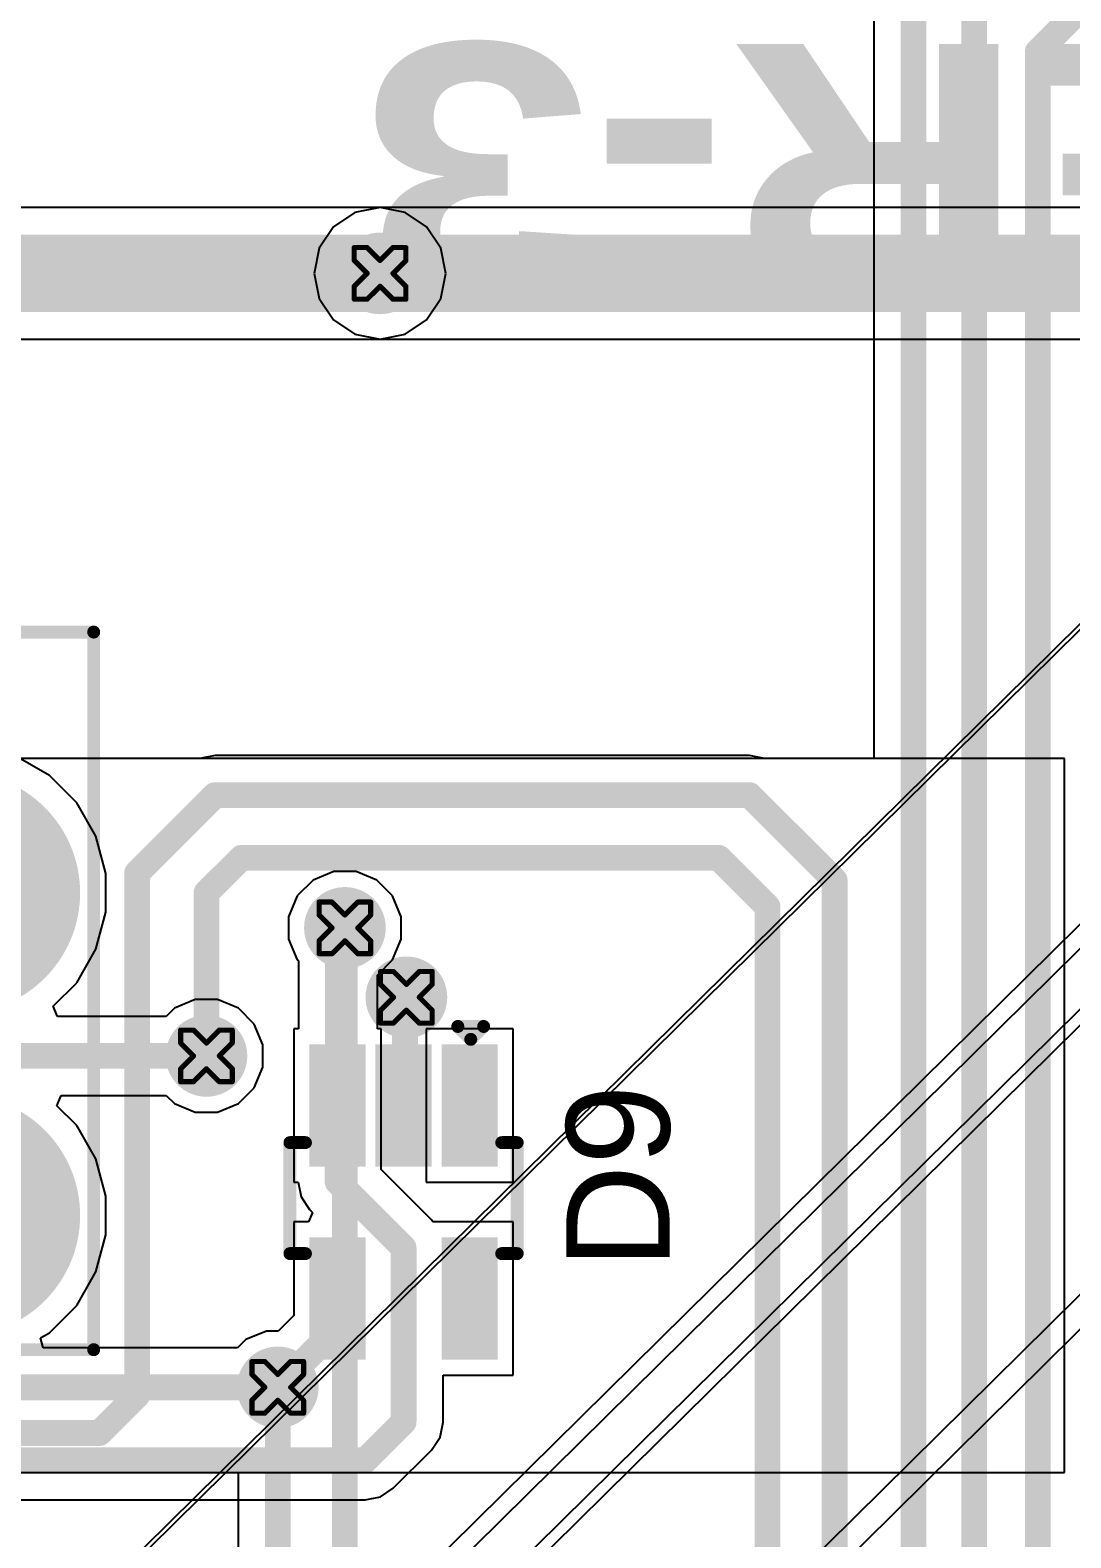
# Model space of a CAD drawing. Header units: inches. Extents: x 0 to 212, y 0 to 208.
# Drawn here: x 4.555 to 4.957, y 3.057 to 3.641 of the extents above; entities that cross this region are included whole.
import ezdxf

# ---------------------------------------------------------------- set-up
doc = ezdxf.new("R2010")
doc.units = ezdxf.units.IN
doc.header["$MEASUREMENT"] = 0
for name, color, linetype in [('Bottom Layer', 5, 'Continuous'), ('Bottom Solder', 6, 'Continuous'), ('Drill Drawing', 1, 'Continuous'), ('Pad Holes', 156, 'Continuous'), ('Top Layer', 1, 'Continuous'), ('Top Overlay', 2, 'Continuous'), ('Top Paste', 8, 'Continuous'), ('Top Solder', 216, 'Continuous'), ('Via Holes', 16, 'Continuous')]:
    doc.layers.add(name, color=color, linetype=linetype)
doc.styles.add('Arial', font='', dxfattribs={"height": 0.2})
doc.styles.add('Arial Black_Bold', font='', dxfattribs={"height": 0.2})
doc.styles.get('Arial').set_extended_font_data('Arial')
doc.styles.get('Arial Black_Bold').set_extended_font_data('Arial Black', bold=True)

# ---------------------------------------------------------------- blocks, each defined once
blk = doc.blocks.new('28_UFQFPN__4_4__11')
at = {"layer": 'Top Solder'}
for p in [(-0.06846, 0.06737), (-0.06255, -0.05074), (-0.05074, 0.08706), (-0.05074, -0.06255), (0.06147, -0.06255), (0.06737, 0.08706), (0.08706, 0.06737), (0.08706, -0.05074)]:
    blk.add_line(p, (207.68418, 205.16589), dxfattribs=at)
blk = doc.blocks.new('TC2030_IDC__106')
at = {"layer": 'Bottom Solder'}
h = blk.add_hatch(color=6, dxfattribs=at)
edge = h.paths.add_edge_path()
edge.add_arc((-0.1, 0.1), 0.004, 0, 360)
h = blk.add_hatch(color=6, dxfattribs=at)
edge = h.paths.add_edge_path()
edge.add_arc((0.025, 0.1), 0.004, 0, 360)
h = blk.add_hatch(color=6, dxfattribs=at)
edge = h.paths.add_edge_path()
edge.add_arc((0.1, 0.04), 0.004, 0, 360)
h = blk.add_hatch(color=6, dxfattribs=at)
edge = h.paths.add_edge_path()
edge.add_arc((-0.1, 0), 0.004, 0, 360)
h = blk.add_hatch(color=6, dxfattribs=at)
edge = h.paths.add_edge_path()
edge.add_arc((0.1, -0.04), 0.004, 0, 360)
h = blk.add_hatch(color=6, dxfattribs=at)
edge = h.paths.add_edge_path()
edge.add_arc((-0.1, -0.1), 0.004, 0, 360)
h = blk.add_hatch(color=6, dxfattribs=at)
edge = h.paths.add_edge_path()
edge.add_arc((0.025, -0.1), 0.004, 0, 360)
at = {"layer": 'Pad Holes'}
h = blk.add_hatch(color=7, dxfattribs=at)
edge = h.paths.add_edge_path()
edge.add_arc((-0.1, 0.1), 0.04675, 0, 360)
h = blk.add_hatch(color=7, dxfattribs=at)
edge = h.paths.add_edge_path()
edge.add_arc((0.025, 0.1), 0.04675, 0, 360)
h = blk.add_hatch(color=7, dxfattribs=at)
edge = h.paths.add_edge_path()
edge.add_arc((0.1, 0.04), 0.01951, 0, 360)
h = blk.add_hatch(color=7, dxfattribs=at)
edge = h.paths.add_edge_path()
edge.add_arc((-0.1, 0), 0.01951, 0, 360)
h = blk.add_hatch(color=7, dxfattribs=at)
edge = h.paths.add_edge_path()
edge.add_arc((0.1, -0.04), 0.01951, 0, 360)
h = blk.add_hatch(color=7, dxfattribs=at)
edge = h.paths.add_edge_path()
edge.add_arc((-0.1, -0.1), 0.04675, 0, 360)
h = blk.add_hatch(color=7, dxfattribs=at)
edge = h.paths.add_edge_path()
edge.add_arc((0.025, -0.1), 0.04675, 0, 360)
at = {"layer": 'Top Layer'}
h = blk.add_hatch(color=1, dxfattribs=at)
edge = h.paths.add_edge_path()
edge.add_arc((-0.05, 0.025), 0.01549, 0, 360)
h = blk.add_hatch(color=1, dxfattribs=at)
edge = h.paths.add_edge_path()
edge.add_arc((0, 0.025), 0.01549, 0, 360)
h = blk.add_hatch(color=1, dxfattribs=at)
edge = h.paths.add_edge_path()
edge.add_arc((0.05, 0.025), 0.01549, 0, 360)
h = blk.add_hatch(color=1, dxfattribs=at)
edge = h.paths.add_edge_path()
edge.add_arc((-0.05, -0.025), 0.01549, 0, 360)
h = blk.add_hatch(color=1, dxfattribs=at)
edge = h.paths.add_edge_path()
edge.add_arc((-0.05, -0.025), 0.01549, 0, 360)
h = blk.add_hatch(color=1, dxfattribs=at)
edge = h.paths.add_edge_path()
edge.add_arc((0, -0.025), 0.01549, 0, 360)
h = blk.add_hatch(color=1, dxfattribs=at)
edge = h.paths.add_edge_path()
edge.add_arc((0.05, -0.025), 0.01549, 0, 360)
at = {"layer": 'Top Paste'}
h = blk.add_hatch(color=8, dxfattribs=at)
edge = h.paths.add_edge_path()
edge.add_arc((-0.05, 0.025), 0.01549, 0, 360)
h = blk.add_hatch(color=8, dxfattribs=at)
edge = h.paths.add_edge_path()
edge.add_arc((0, 0.025), 0.01549, 0, 360)
h = blk.add_hatch(color=8, dxfattribs=at)
edge = h.paths.add_edge_path()
edge.add_arc((0.05, 0.025), 0.01549, 0, 360)
h = blk.add_hatch(color=8, dxfattribs=at)
edge = h.paths.add_edge_path()
edge.add_arc((-0.05, -0.025), 0.01549, 0, 360)
h = blk.add_hatch(color=8, dxfattribs=at)
edge = h.paths.add_edge_path()
edge.add_arc((-0.05, -0.025), 0.01549, 0, 360)
h = blk.add_hatch(color=8, dxfattribs=at)
edge = h.paths.add_edge_path()
edge.add_arc((0, -0.025), 0.01549, 0, 360)
h = blk.add_hatch(color=8, dxfattribs=at)
edge = h.paths.add_edge_path()
edge.add_arc((0.05, -0.025), 0.01549, 0, 360)
at = {"layer": 'Top Solder'}
h = blk.add_hatch(color=216, dxfattribs=at)
edge = h.paths.add_edge_path()
edge.add_arc((-0.1, 0.1), 0.004, 0, 360)
h = blk.add_hatch(color=216, dxfattribs=at)
edge = h.paths.add_edge_path()
edge.add_arc((0.025, 0.1), 0.004, 0, 360)
h = blk.add_hatch(color=216, dxfattribs=at)
edge = h.paths.add_edge_path()
edge.add_arc((-0.05, 0.025), 0.01949, 0, 360)
h = blk.add_hatch(color=216, dxfattribs=at)
edge = h.paths.add_edge_path()
edge.add_arc((0, 0.025), 0.01949, 0, 360)
h = blk.add_hatch(color=216, dxfattribs=at)
edge = h.paths.add_edge_path()
edge.add_arc((0.05, 0.025), 0.01949, 0, 360)
h = blk.add_hatch(color=216, dxfattribs=at)
edge = h.paths.add_edge_path()
edge.add_arc((0.1, 0.04), 0.004, 0, 360)
h = blk.add_hatch(color=216, dxfattribs=at)
edge = h.paths.add_edge_path()
edge.add_arc((-0.1, 0), 0.004, 0, 360)
h = blk.add_hatch(color=216, dxfattribs=at)
edge = h.paths.add_edge_path()
edge.add_arc((-0.05, -0.025), 0.01949, 0, 360)
h = blk.add_hatch(color=216, dxfattribs=at)
edge = h.paths.add_edge_path()
edge.add_arc((-0.05, -0.025), 0.01949, 0, 360)
h = blk.add_hatch(color=216, dxfattribs=at)
edge = h.paths.add_edge_path()
edge.add_arc((0, -0.025), 0.01949, 0, 360)
h = blk.add_hatch(color=216, dxfattribs=at)
edge = h.paths.add_edge_path()
edge.add_arc((0.05, -0.025), 0.01949, 0, 360)
h = blk.add_hatch(color=216, dxfattribs=at)
edge = h.paths.add_edge_path()
edge.add_arc((0.1, -0.04), 0.004, 0, 360)
h = blk.add_hatch(color=216, dxfattribs=at)
edge = h.paths.add_edge_path()
edge.add_arc((-0.1, -0.1), 0.004, 0, 360)
h = blk.add_hatch(color=216, dxfattribs=at)
edge = h.paths.add_edge_path()
edge.add_arc((0.025, -0.1), 0.004, 0, 360)
at = {"layer": 'Top Overlay', "const_width": 0.005}
for points in [[(-0.152, 0.152), (0.126, 0.152)], [(-0.152, 0.152), (-0.152, -0.152)], [(0.126, 0.152), (0.126, -0.152)], [(-0.05, -0.046), (-0.055, -0.051)], [(-0.05, -0.046), (-0.045, -0.051)], [(-0.055, -0.051), (-0.045, -0.051)], [(-0.152, -0.152), (0.126, -0.152)]]:
    blk.add_lwpolyline(points, dxfattribs=at)
at = {"layer": 'Top Overlay', "const_width": 0.0025}
for points in [[(-0.15325, 0.152, 1), (-0.15075, 0.152, 1)], [(-0.15325, 0.152, 1), (-0.15075, 0.152, 1)], [(0.12475, 0.152, 1), (0.12725, 0.152, 1)], [(0.12475, 0.152, 1), (0.12725, 0.152, 1)], [(-0.05125, -0.046, 1), (-0.04875, -0.046, 1)], [(-0.05125, -0.046, 1), (-0.04875, -0.046, 1)], [(-0.05625, -0.051, 1), (-0.05375, -0.051, 1)], [(-0.05625, -0.051, 1), (-0.05375, -0.051, 1)], [(-0.04625, -0.051, 1), (-0.04375, -0.051, 1)], [(-0.04625, -0.051, 1), (-0.04375, -0.051, 1)], [(-0.15325, -0.152, 1), (-0.15075, -0.152, 1)], [(-0.15325, -0.152, 1), (-0.15075, -0.152, 1)], [(0.12475, -0.152, 1), (0.12725, -0.152, 1)], [(0.12475, -0.152, 1), (0.12725, -0.152, 1)]]:
    blk.add_lwpolyline(points, format="xyb", close=True, dxfattribs=at)
blk = doc.blocks.new('SOT_323_5_114')
at = {"layer": 'Top Layer'}
for points in [[(-0.05709, 0.03248), (-0.01772, 0.03248), (-0.01772, 0.0187), (-0.05709, 0.0187)], [(0.01772, 0.03248), (0.05709, 0.03248), (0.05709, 0.0187), (0.01772, 0.0187)], [(-0.05709, 0.00689), (-0.01772, 0.00689), (-0.01772, -0.00689), (-0.05709, -0.00689)], [(-0.05709, -0.0187), (-0.01772, -0.0187), (-0.01772, -0.03248), (-0.05709, -0.03248)], [(0.01772, -0.0187), (0.05709, -0.0187), (0.05709, -0.03248), (0.01772, -0.03248)]]:
    blk.add_hatch(color=1, dxfattribs=at).paths.add_polyline_path(points)
at = {"layer": 'Top Paste'}
for points in [[(-0.05709, 0.03248), (-0.01772, 0.03248), (-0.01772, 0.0187), (-0.05709, 0.0187)], [(0.01772, 0.03248), (0.05709, 0.03248), (0.05709, 0.0187), (0.01772, 0.0187)], [(-0.05709, 0.00689), (-0.01772, 0.00689), (-0.01772, -0.00689), (-0.05709, -0.00689)], [(-0.05709, -0.0187), (-0.01772, -0.0187), (-0.01772, -0.03248), (-0.05709, -0.03248)], [(0.01772, -0.0187), (0.05709, -0.0187), (0.05709, -0.03248), (0.01772, -0.03248)]]:
    blk.add_hatch(color=8, dxfattribs=at).paths.add_polyline_path(points)
at = {"layer": 'Top Solder'}
for points in [[(-0.06109, 0.03648), (-0.01372, 0.03648), (-0.01372, 0.0147), (-0.06109, 0.0147)], [(0.01372, 0.03648), (0.06109, 0.03648), (0.06109, 0.0147), (0.01372, 0.0147)], [(-0.06109, 0.01089), (-0.01372, 0.01089), (-0.01372, -0.01089), (-0.06109, -0.01089)], [(-0.06109, -0.0147), (-0.01372, -0.0147), (-0.01372, -0.03648), (-0.06109, -0.03648)], [(0.01372, -0.0147), (0.06109, -0.0147), (0.06109, -0.03648), (0.01372, -0.03648)]]:
    blk.add_hatch(color=216, dxfattribs=at).paths.add_polyline_path(points)
at = {"layer": 'Top Overlay', "const_width": 0.005}
for points in [[(-0.023, 0.038), (-0.023, 0.044)], [(0.02, 0.044), (-0.023, 0.044)], [(0.02, 0.038), (0.02, 0.044)], [(-0.063, 0.026), (-0.068, 0.031)], [(-0.068, 0.021), (-0.068, 0.031)], [(-0.068, 0.021), (-0.063, 0.026)], [(-0.023, -0.044), (-0.023, -0.038)], [(0.02, -0.044), (0.02, -0.038)], [(0.02, -0.044), (-0.023, -0.044)]]:
    blk.add_lwpolyline(points, dxfattribs=at)
at = {"layer": 'Top Overlay', "const_width": 0.0025}
for points in [[(-0.02425, 0.044, 1), (-0.02175, 0.044, 1)], [(-0.02425, 0.044, 1), (-0.02175, 0.044, 1)], [(0.01875, 0.044, 1), (0.02125, 0.044, 1)], [(0.01875, 0.044, 1), (0.02125, 0.044, 1)], [(-0.02425, 0.038, 1), (-0.02175, 0.038, 1)], [(0.01875, 0.038, 1), (0.02125, 0.038, 1)], [(-0.06925, 0.031, 1), (-0.06675, 0.031, 1)], [(-0.06925, 0.031, 1), (-0.06675, 0.031, 1)], [(-0.06925, 0.021, 1), (-0.06675, 0.021, 1)], [(-0.06925, 0.021, 1), (-0.06675, 0.021, 1)], [(-0.06425, 0.026, 1), (-0.06175, 0.026, 1)], [(-0.06425, 0.026, 1), (-0.06175, 0.026, 1)], [(-0.02425, -0.038, 1), (-0.02175, -0.038, 1)], [(0.01875, -0.038, 1), (0.02125, -0.038, 1)], [(-0.02425, -0.044, 1), (-0.02175, -0.044, 1)], [(-0.02425, -0.044, 1), (-0.02175, -0.044, 1)], [(0.01875, -0.044, 1), (0.02125, -0.044, 1)], [(0.01875, -0.044, 1), (0.02125, -0.044, 1)]]:
    blk.add_lwpolyline(points, format="xyb", close=True, dxfattribs=at)

msp = doc.modelspace()

# ---------------------------------------------------------------- hatches: boundary and pattern name
at = {"layer": 'Bottom Layer'}
h = msp.add_hatch(color=5, dxfattribs=at)
edge = h.paths.add_edge_path()
edge.add_arc((4.69003, 3.54644), 0.01181, 0, 360)
h = msp.add_hatch(color=5, dxfattribs=at)
edge = h.paths.add_edge_path()
edge.add_arc((4.67642, 3.29289), 0.01181, 0, 360)
h = msp.add_hatch(color=5, dxfattribs=at)
edge = h.paths.add_edge_path()
edge.add_arc((4.70023, 3.26599), 0.01181, 0, 360)
h = msp.add_hatch(color=5, dxfattribs=at)
edge = h.paths.add_edge_path()
edge.add_arc((4.62281, 3.24329), 0.01181, 0, 360)
h = msp.add_hatch(color=5, dxfattribs=at)
edge = h.paths.add_edge_path()
edge.add_arc((4.65042, 3.11489), 0.01181, 0, 360)
at = {"layer": 'Bottom Solder'}
h = msp.add_hatch(color=6, dxfattribs=at)
edge = h.paths.add_edge_path()
edge.add_arc((4.69003, 3.54644), 0.01581, 0, 360)
h = msp.add_hatch(color=6, dxfattribs=at)
edge = h.paths.add_edge_path()
edge.add_arc((4.67642, 3.29289), 0.01581, 0, 360)
h = msp.add_hatch(color=6, dxfattribs=at)
edge = h.paths.add_edge_path()
edge.add_arc((4.70023, 3.26599), 0.01581, 0, 360)
h = msp.add_hatch(color=6, dxfattribs=at)
edge = h.paths.add_edge_path()
edge.add_arc((4.62281, 3.24329), 0.01581, 0, 360)
h = msp.add_hatch(color=6, dxfattribs=at)
edge = h.paths.add_edge_path()
edge.add_arc((4.65042, 3.11489), 0.01581, 0, 360)
at = {"layer": 'Top Layer'}
h = msp.add_hatch(color=1, dxfattribs=at)
edge = h.paths.add_edge_path()
edge.add_arc((4.69003, 3.54644), 0.01181, 0, 360)
h = msp.add_hatch(color=1, dxfattribs=at)
edge = h.paths.add_edge_path()
edge.add_arc((4.67642, 3.29289), 0.01181, 0, 360)
h = msp.add_hatch(color=1, dxfattribs=at)
edge = h.paths.add_edge_path()
edge.add_arc((4.70023, 3.26599), 0.01181, 0, 360)
h = msp.add_hatch(color=1, dxfattribs=at)
edge = h.paths.add_edge_path()
edge.add_arc((4.62281, 3.24329), 0.01181, 0, 360)
h = msp.add_hatch(color=1, dxfattribs=at)
edge = h.paths.add_edge_path()
edge.add_arc((4.65042, 3.11489), 0.01181, 0, 360)
at = {"layer": 'Top Solder'}
h = msp.add_hatch(color=216, dxfattribs=at)
edge = h.paths.add_edge_path()
edge.add_arc((4.69003, 3.54644), 0.01581, 0, 360)
h = msp.add_hatch(color=216, dxfattribs=at)
edge = h.paths.add_edge_path()
edge.add_arc((4.67642, 3.29289), 0.01581, 0, 360)
h = msp.add_hatch(color=216, dxfattribs=at)
edge = h.paths.add_edge_path()
edge.add_arc((4.70023, 3.26599), 0.01581, 0, 360)
h = msp.add_hatch(color=216, dxfattribs=at)
edge = h.paths.add_edge_path()
edge.add_arc((4.62281, 3.24329), 0.01581, 0, 360)
h = msp.add_hatch(color=216, dxfattribs=at)
edge = h.paths.add_edge_path()
edge.add_arc((4.65042, 3.11489), 0.01581, 0, 360)
at = {"layer": 'Via Holes'}
h = msp.add_hatch(color=7, dxfattribs=at)
edge = h.paths.add_edge_path()
edge.add_arc((4.69003, 3.54644), 0.00591, 0, 360)
h = msp.add_hatch(color=7, dxfattribs=at)
edge = h.paths.add_edge_path()
edge.add_arc((4.67642, 3.29289), 0.00591, 0, 360)
h = msp.add_hatch(color=7, dxfattribs=at)
edge = h.paths.add_edge_path()
edge.add_arc((4.70023, 3.26599), 0.00591, 0, 360)
h = msp.add_hatch(color=7, dxfattribs=at)
edge = h.paths.add_edge_path()
edge.add_arc((4.62281, 3.24329), 0.00591, 0, 360)
h = msp.add_hatch(color=7, dxfattribs=at)
edge = h.paths.add_edge_path()
edge.add_arc((4.65042, 3.11489), 0.00591, 0, 360)

# ---------------------------------------------------------------- linework, layer by layer
at = {"layer": 'Bottom Layer'}
for p, q in [((4.88127, 3.79868), (4.88127, 3.35846)), ((4.69003, 3.57193), (2.74294, 3.57193)), ((4.69979, 3.56999), (4.69003, 3.57193)), ((4.70806, 3.56446), (4.69979, 3.56999)), ((4.71358, 3.55619), (4.70806, 3.56446)), ((4.71552, 3.54644), (4.71358, 3.55619)), ((4.71358, 3.53668), (4.71552, 3.54644)), ((4.70806, 3.52841), (4.71358, 3.53668)), ((4.69979, 3.52289), (4.70806, 3.52841)), ((4.69003, 3.52095), (4.69979, 3.52289)), ((2.7535, 3.52095), (4.69003, 3.52095)), ((4.62614, 3.35962), (4.62028, 3.35846)), ((4.83307, 3.35962), (4.62614, 3.35962)), ((4.83892, 3.35846), (4.83307, 3.35962)), ((4.955, 3.35846), (4.52715, 3.35846)), ((4.62028, 3.35846), (4.55062, 3.35846)), ((4.88127, 3.35846), (4.83892, 3.35846)), ((4.955, 3.08188), (4.955, 3.35846)), ((4.52714, 3.08188), (4.955, 3.08188)), ((4.52714, 3.08188), (4.63513, 3.08188)), ((4.63513, 3.08188), (4.63513, 3.01515))]:
    msp.add_line(p, q, dxfattribs=at)
for points, const_width in [([(4.92005, 2.48245), (4.92005, 3.82028)], 0.01), ([(4.89656, 2.51014), (4.89656, 3.79868)], 0.01), ([(4.9447, 3.63234), (4.96136, 3.649)], 0.01), ([(4.9447, 2.46434), (4.9447, 3.63234)], 0.01), ([(2.74294, 3.54644), (4.69003, 3.54644)], 0.03), ([(4.59597, 3.31417), (4.62614, 3.34433)], 0.01), ([(4.62614, 3.34433), (4.83307, 3.34433)], 0.01), ([(4.83307, 3.34433), (4.86604, 3.31136)], 0.01), ([(4.62281, 3.30648), (4.63633, 3.32)], 0.01), ([(4.63633, 3.32), (4.82116, 3.32)], 0.01), ([(4.82116, 3.32), (4.84006, 3.3011)], 0.01), ([(4.59597, 3.11178), (4.59597, 3.31417)], 0.01), ([(4.86604, 2.78424), (4.86604, 3.31136)], 0.01), ([(4.62281, 3.24329), (4.62281, 3.30648)], 0.01), ([(4.84006, 2.62206), (4.84006, 3.3011)], 0.01), ([(4.67642, 2.96964), (4.67642, 3.29289)], 0.01), ([(4.65042, 2.91657), (4.65042, 3.11489)], 0.01), ([(4.58139, 3.0972), (4.59597, 3.11178)], 0.01), ([(4.40318, 3.0972), (4.58139, 3.0972)], 0.01)]:
    msp.add_lwpolyline(points, dxfattribs=dict(at, const_width=const_width))
for points, const_width in [([(4.9422, 3.63234, 1), (4.9472, 3.63234, 1)], 0.005), ([(4.9422, 3.63234, 1), (4.9472, 3.63234, 1)], 0.005), ([(4.68253, 3.54644, 1), (4.69753, 3.54644, 1)], 0.015), ([(4.62364, 3.34433, 1), (4.62864, 3.34433, 1)], 0.005), ([(4.62364, 3.34433, 1), (4.62864, 3.34433, 1)], 0.005), ([(4.83057, 3.34433, 1), (4.83557, 3.34433, 1)], 0.005), ([(4.83057, 3.34433, 1), (4.83557, 3.34433, 1)], 0.005), ([(4.63383, 3.32, 1), (4.63883, 3.32, 1)], 0.005), ([(4.63383, 3.32, 1), (4.63883, 3.32, 1)], 0.005), ([(4.81866, 3.32, 1), (4.82366, 3.32, 1)], 0.005), ([(4.81866, 3.32, 1), (4.82366, 3.32, 1)], 0.005), ([(4.59347, 3.31417, 1), (4.59847, 3.31417, 1)], 0.005), ([(4.59347, 3.31417, 1), (4.59847, 3.31417, 1)], 0.005), ([(4.86354, 3.31136, 1), (4.86854, 3.31136, 1)], 0.005), ([(4.86354, 3.31136, 1), (4.86854, 3.31136, 1)], 0.005), ([(4.62031, 3.30648, 1), (4.62531, 3.30648, 1)], 0.005), ([(4.62031, 3.30648, 1), (4.62531, 3.30648, 1)], 0.005), ([(4.83756, 3.3011, 1), (4.84256, 3.3011, 1)], 0.005), ([(4.83756, 3.3011, 1), (4.84256, 3.3011, 1)], 0.005), ([(4.67392, 3.29289, 1), (4.67892, 3.29289, 1)], 0.005), ([(4.62031, 3.24329, 1), (4.62531, 3.24329, 1)], 0.005), ([(4.64792, 3.11489, 1), (4.65292, 3.11489, 1)], 0.005), ([(4.59347, 3.11178, 1), (4.59847, 3.11178, 1)], 0.005), ([(4.59347, 3.11178, 1), (4.59847, 3.11178, 1)], 0.005), ([(4.57889, 3.0972, 1), (4.58389, 3.0972, 1)], 0.005), ([(4.57889, 3.0972, 1), (4.58389, 3.0972, 1)], 0.005)]:
    msp.add_lwpolyline(points, format="xyb", close=True, dxfattribs=dict(at, const_width=const_width))
at = {"layer": 'Drill Drawing', "const_width": 0.002}
for points in [[(4.68003, 3.55144), (4.68003, 3.55644)], [(4.68003, 3.55644), (4.68503, 3.55644)], [(4.68503, 3.55644), (4.69003, 3.55144)], [(4.69003, 3.55144), (4.69503, 3.55644)], [(4.69503, 3.55644), (4.70003, 3.55644)], [(4.70003, 3.55144), (4.70003, 3.55644)], [(4.68003, 3.55144), (4.68503, 3.54644)], [(4.69503, 3.54644), (4.70003, 3.55144)], [(4.68003, 3.54144), (4.68503, 3.54644)], [(4.69503, 3.54644), (4.70003, 3.54144)], [(4.68003, 3.53644), (4.68003, 3.54144)], [(4.68503, 3.53644), (4.69003, 3.54144)], [(4.69003, 3.54144), (4.69503, 3.53644)], [(4.70003, 3.53644), (4.70003, 3.54144)], [(4.68003, 3.53644), (4.68503, 3.53644)], [(4.69503, 3.53644), (4.70003, 3.53644)], [(4.66642, 3.29789), (4.66642, 3.30289)], [(4.66642, 3.30289), (4.67142, 3.30289)], [(4.67142, 3.30289), (4.67642, 3.29789)], [(4.67642, 3.29789), (4.68142, 3.30289)], [(4.68142, 3.30289), (4.68642, 3.30289)], [(4.68642, 3.29789), (4.68642, 3.30289)], [(4.66642, 3.29789), (4.67142, 3.29289)], [(4.68142, 3.29289), (4.68642, 3.29789)], [(4.66642, 3.28789), (4.67142, 3.29289)], [(4.66642, 3.28289), (4.66642, 3.28789)], [(4.67142, 3.28289), (4.67642, 3.28789)], [(4.67642, 3.28789), (4.68142, 3.28289)], [(4.68142, 3.29289), (4.68642, 3.28789)], [(4.68642, 3.28289), (4.68642, 3.28789)], [(4.66642, 3.28289), (4.67142, 3.28289)], [(4.68142, 3.28289), (4.68642, 3.28289)], [(4.69023, 3.27099), (4.69023, 3.27599)], [(4.69023, 3.27599), (4.69523, 3.27599)], [(4.69523, 3.27599), (4.70023, 3.27099)], [(4.70023, 3.27099), (4.70523, 3.27599)], [(4.70523, 3.27599), (4.71023, 3.27599)], [(4.71023, 3.27099), (4.71023, 3.27599)], [(4.69023, 3.27099), (4.69523, 3.26599)], [(4.70523, 3.26599), (4.71023, 3.27099)], [(4.69023, 3.26099), (4.69523, 3.26599)], [(4.70523, 3.26599), (4.71023, 3.26099)], [(4.69023, 3.25599), (4.69023, 3.26099)], [(4.69523, 3.25599), (4.70023, 3.26099)], [(4.70023, 3.26099), (4.70523, 3.25599)], [(4.71023, 3.25599), (4.71023, 3.26099)], [(4.61281, 3.24829), (4.61281, 3.25329)], [(4.61281, 3.25329), (4.61781, 3.25329)], [(4.61781, 3.25329), (4.62281, 3.24829)], [(4.62281, 3.24829), (4.62781, 3.25329)], [(4.62781, 3.25329), (4.63281, 3.25329)], [(4.63281, 3.24829), (4.63281, 3.25329)], [(4.69023, 3.25599), (4.69523, 3.25599)], [(4.70523, 3.25599), (4.71023, 3.25599)], [(4.61281, 3.24829), (4.61781, 3.24329)], [(4.62781, 3.24329), (4.63281, 3.24829)], [(4.61281, 3.23829), (4.61781, 3.24329)], [(4.62781, 3.24329), (4.63281, 3.23829)], [(4.61281, 3.23329), (4.61281, 3.23829)], [(4.61781, 3.23329), (4.62281, 3.23829)], [(4.62281, 3.23829), (4.62781, 3.23329)], [(4.63281, 3.23329), (4.63281, 3.23829)], [(4.61281, 3.23329), (4.61781, 3.23329)], [(4.62781, 3.23329), (4.63281, 3.23329)], [(4.64042, 3.11989), (4.64042, 3.12489)], [(4.64042, 3.12489), (4.64542, 3.12489)], [(4.64542, 3.12489), (4.65042, 3.11989)], [(4.65042, 3.11989), (4.65542, 3.12489)], [(4.65542, 3.12489), (4.66042, 3.12489)], [(4.66042, 3.11989), (4.66042, 3.12489)], [(4.64042, 3.11989), (4.64542, 3.11489)], [(4.65542, 3.11489), (4.66042, 3.11989)], [(4.64042, 3.10989), (4.64542, 3.11489)], [(4.65542, 3.11489), (4.66042, 3.10989)], [(4.64042, 3.10489), (4.64042, 3.10989)], [(4.64542, 3.10489), (4.65042, 3.10989)], [(4.65042, 3.10989), (4.65542, 3.10489)], [(4.66042, 3.10489), (4.66042, 3.10989)], [(4.64042, 3.10489), (4.64542, 3.10489)], [(4.65542, 3.10489), (4.66042, 3.10489)]]:
    msp.add_lwpolyline(points, dxfattribs=at)
at = {"layer": 'Drill Drawing', "const_width": 0.001}
for points in [[(4.67953, 3.55644, 1), (4.68053, 3.55644, 1)], [(4.67953, 3.55644, 1), (4.68053, 3.55644, 1)], [(4.68453, 3.55644, 1), (4.68553, 3.55644, 1)], [(4.68453, 3.55644, 1), (4.68553, 3.55644, 1)], [(4.69453, 3.55644, 1), (4.69553, 3.55644, 1)], [(4.69453, 3.55644, 1), (4.69553, 3.55644, 1)], [(4.69953, 3.55644, 1), (4.70053, 3.55644, 1)], [(4.69953, 3.55644, 1), (4.70053, 3.55644, 1)], [(4.67953, 3.55144, 1), (4.68053, 3.55144, 1)], [(4.67953, 3.55144, 1), (4.68053, 3.55144, 1)], [(4.68953, 3.55144, 1), (4.69053, 3.55144, 1)], [(4.68953, 3.55144, 1), (4.69053, 3.55144, 1)], [(4.69953, 3.55144, 1), (4.70053, 3.55144, 1)], [(4.69953, 3.55144, 1), (4.70053, 3.55144, 1)], [(4.68453, 3.54644, 1), (4.68553, 3.54644, 1)], [(4.68453, 3.54644, 1), (4.68553, 3.54644, 1)], [(4.69453, 3.54644, 1), (4.69553, 3.54644, 1)], [(4.69453, 3.54644, 1), (4.69553, 3.54644, 1)], [(4.67953, 3.54144, 1), (4.68053, 3.54144, 1)], [(4.67953, 3.54144, 1), (4.68053, 3.54144, 1)], [(4.68953, 3.54144, 1), (4.69053, 3.54144, 1)], [(4.68953, 3.54144, 1), (4.69053, 3.54144, 1)], [(4.69953, 3.54144, 1), (4.70053, 3.54144, 1)], [(4.69953, 3.54144, 1), (4.70053, 3.54144, 1)], [(4.67953, 3.53644, 1), (4.68053, 3.53644, 1)], [(4.67953, 3.53644, 1), (4.68053, 3.53644, 1)], [(4.68453, 3.53644, 1), (4.68553, 3.53644, 1)], [(4.68453, 3.53644, 1), (4.68553, 3.53644, 1)], [(4.69453, 3.53644, 1), (4.69553, 3.53644, 1)], [(4.69453, 3.53644, 1), (4.69553, 3.53644, 1)], [(4.69953, 3.53644, 1), (4.70053, 3.53644, 1)], [(4.69953, 3.53644, 1), (4.70053, 3.53644, 1)], [(4.66592, 3.30289, 1), (4.66692, 3.30289, 1)], [(4.66592, 3.30289, 1), (4.66692, 3.30289, 1)], [(4.67092, 3.30289, 1), (4.67192, 3.30289, 1)], [(4.67092, 3.30289, 1), (4.67192, 3.30289, 1)], [(4.68092, 3.30289, 1), (4.68192, 3.30289, 1)], [(4.68092, 3.30289, 1), (4.68192, 3.30289, 1)], [(4.68592, 3.30289, 1), (4.68692, 3.30289, 1)], [(4.68592, 3.30289, 1), (4.68692, 3.30289, 1)], [(4.66592, 3.29789, 1), (4.66692, 3.29789, 1)], [(4.66592, 3.29789, 1), (4.66692, 3.29789, 1)], [(4.67592, 3.29789, 1), (4.67692, 3.29789, 1)], [(4.67592, 3.29789, 1), (4.67692, 3.29789, 1)], [(4.68592, 3.29789, 1), (4.68692, 3.29789, 1)], [(4.68592, 3.29789, 1), (4.68692, 3.29789, 1)], [(4.66592, 3.28789, 1), (4.66692, 3.28789, 1)], [(4.66592, 3.28789, 1), (4.66692, 3.28789, 1)], [(4.67092, 3.29289, 1), (4.67192, 3.29289, 1)], [(4.67092, 3.29289, 1), (4.67192, 3.29289, 1)], [(4.67592, 3.28789, 1), (4.67692, 3.28789, 1)], [(4.67592, 3.28789, 1), (4.67692, 3.28789, 1)], [(4.68092, 3.29289, 1), (4.68192, 3.29289, 1)], [(4.68092, 3.29289, 1), (4.68192, 3.29289, 1)], [(4.68592, 3.28789, 1), (4.68692, 3.28789, 1)], [(4.68592, 3.28789, 1), (4.68692, 3.28789, 1)], [(4.66592, 3.28289, 1), (4.66692, 3.28289, 1)], [(4.66592, 3.28289, 1), (4.66692, 3.28289, 1)], [(4.67092, 3.28289, 1), (4.67192, 3.28289, 1)], [(4.67092, 3.28289, 1), (4.67192, 3.28289, 1)], [(4.68092, 3.28289, 1), (4.68192, 3.28289, 1)], [(4.68092, 3.28289, 1), (4.68192, 3.28289, 1)], [(4.68592, 3.28289, 1), (4.68692, 3.28289, 1)], [(4.68592, 3.28289, 1), (4.68692, 3.28289, 1)], [(4.68973, 3.27599, 1), (4.69073, 3.27599, 1)], [(4.68973, 3.27599, 1), (4.69073, 3.27599, 1)], [(4.69473, 3.27599, 1), (4.69573, 3.27599, 1)], [(4.69473, 3.27599, 1), (4.69573, 3.27599, 1)], [(4.70473, 3.27599, 1), (4.70573, 3.27599, 1)], [(4.70473, 3.27599, 1), (4.70573, 3.27599, 1)], [(4.70973, 3.27599, 1), (4.71073, 3.27599, 1)], [(4.70973, 3.27599, 1), (4.71073, 3.27599, 1)], [(4.68973, 3.27099, 1), (4.69073, 3.27099, 1)], [(4.68973, 3.27099, 1), (4.69073, 3.27099, 1)], [(4.69973, 3.27099, 1), (4.70073, 3.27099, 1)], [(4.69973, 3.27099, 1), (4.70073, 3.27099, 1)], [(4.70973, 3.27099, 1), (4.71073, 3.27099, 1)], [(4.70973, 3.27099, 1), (4.71073, 3.27099, 1)], [(4.69473, 3.26599, 1), (4.69573, 3.26599, 1)], [(4.69473, 3.26599, 1), (4.69573, 3.26599, 1)], [(4.70473, 3.26599, 1), (4.70573, 3.26599, 1)], [(4.70473, 3.26599, 1), (4.70573, 3.26599, 1)], [(4.68973, 3.26099, 1), (4.69073, 3.26099, 1)], [(4.68973, 3.26099, 1), (4.69073, 3.26099, 1)], [(4.69973, 3.26099, 1), (4.70073, 3.26099, 1)], [(4.69973, 3.26099, 1), (4.70073, 3.26099, 1)], [(4.70973, 3.26099, 1), (4.71073, 3.26099, 1)], [(4.70973, 3.26099, 1), (4.71073, 3.26099, 1)], [(4.61231, 3.25329, 1), (4.61331, 3.25329, 1)], [(4.61231, 3.25329, 1), (4.61331, 3.25329, 1)], [(4.61731, 3.25329, 1), (4.61831, 3.25329, 1)], [(4.61731, 3.25329, 1), (4.61831, 3.25329, 1)], [(4.62731, 3.25329, 1), (4.62831, 3.25329, 1)], [(4.62731, 3.25329, 1), (4.62831, 3.25329, 1)], [(4.63231, 3.25329, 1), (4.63331, 3.25329, 1)], [(4.63231, 3.25329, 1), (4.63331, 3.25329, 1)], [(4.68973, 3.25599, 1), (4.69073, 3.25599, 1)], [(4.68973, 3.25599, 1), (4.69073, 3.25599, 1)], [(4.69473, 3.25599, 1), (4.69573, 3.25599, 1)], [(4.69473, 3.25599, 1), (4.69573, 3.25599, 1)], [(4.70473, 3.25599, 1), (4.70573, 3.25599, 1)], [(4.70473, 3.25599, 1), (4.70573, 3.25599, 1)], [(4.70973, 3.25599, 1), (4.71073, 3.25599, 1)], [(4.70973, 3.25599, 1), (4.71073, 3.25599, 1)], [(4.61231, 3.24829, 1), (4.61331, 3.24829, 1)], [(4.61231, 3.24829, 1), (4.61331, 3.24829, 1)], [(4.62231, 3.24829, 1), (4.62331, 3.24829, 1)], [(4.62231, 3.24829, 1), (4.62331, 3.24829, 1)], [(4.63231, 3.24829, 1), (4.63331, 3.24829, 1)], [(4.63231, 3.24829, 1), (4.63331, 3.24829, 1)], [(4.61731, 3.24329, 1), (4.61831, 3.24329, 1)], [(4.61731, 3.24329, 1), (4.61831, 3.24329, 1)], [(4.62731, 3.24329, 1), (4.62831, 3.24329, 1)], [(4.62731, 3.24329, 1), (4.62831, 3.24329, 1)], [(4.61231, 3.23829, 1), (4.61331, 3.23829, 1)], [(4.61231, 3.23829, 1), (4.61331, 3.23829, 1)], [(4.62231, 3.23829, 1), (4.62331, 3.23829, 1)], [(4.62231, 3.23829, 1), (4.62331, 3.23829, 1)], [(4.63231, 3.23829, 1), (4.63331, 3.23829, 1)], [(4.63231, 3.23829, 1), (4.63331, 3.23829, 1)], [(4.61231, 3.23329, 1), (4.61331, 3.23329, 1)], [(4.61231, 3.23329, 1), (4.61331, 3.23329, 1)], [(4.61731, 3.23329, 1), (4.61831, 3.23329, 1)], [(4.61731, 3.23329, 1), (4.61831, 3.23329, 1)], [(4.62731, 3.23329, 1), (4.62831, 3.23329, 1)], [(4.62731, 3.23329, 1), (4.62831, 3.23329, 1)], [(4.63231, 3.23329, 1), (4.63331, 3.23329, 1)], [(4.63231, 3.23329, 1), (4.63331, 3.23329, 1)], [(4.63992, 3.12489, 1), (4.64092, 3.12489, 1)], [(4.63992, 3.12489, 1), (4.64092, 3.12489, 1)], [(4.64492, 3.12489, 1), (4.64592, 3.12489, 1)], [(4.64492, 3.12489, 1), (4.64592, 3.12489, 1)], [(4.65492, 3.12489, 1), (4.65592, 3.12489, 1)], [(4.65492, 3.12489, 1), (4.65592, 3.12489, 1)], [(4.65992, 3.12489, 1), (4.66092, 3.12489, 1)], [(4.65992, 3.12489, 1), (4.66092, 3.12489, 1)], [(4.63992, 3.11989, 1), (4.64092, 3.11989, 1)], [(4.63992, 3.11989, 1), (4.64092, 3.11989, 1)], [(4.64992, 3.11989, 1), (4.65092, 3.11989, 1)], [(4.64992, 3.11989, 1), (4.65092, 3.11989, 1)], [(4.65992, 3.11989, 1), (4.66092, 3.11989, 1)], [(4.65992, 3.11989, 1), (4.66092, 3.11989, 1)], [(4.64492, 3.11489, 1), (4.64592, 3.11489, 1)], [(4.64492, 3.11489, 1), (4.64592, 3.11489, 1)], [(4.65492, 3.11489, 1), (4.65592, 3.11489, 1)], [(4.65492, 3.11489, 1), (4.65592, 3.11489, 1)], [(4.63992, 3.10989, 1), (4.64092, 3.10989, 1)], [(4.63992, 3.10989, 1), (4.64092, 3.10989, 1)], [(4.64992, 3.10989, 1), (4.65092, 3.10989, 1)], [(4.64992, 3.10989, 1), (4.65092, 3.10989, 1)], [(4.65992, 3.10989, 1), (4.66092, 3.10989, 1)], [(4.65992, 3.10989, 1), (4.66092, 3.10989, 1)], [(4.63992, 3.10489, 1), (4.64092, 3.10489, 1)], [(4.63992, 3.10489, 1), (4.64092, 3.10489, 1)], [(4.64492, 3.10489, 1), (4.64592, 3.10489, 1)], [(4.64492, 3.10489, 1), (4.64592, 3.10489, 1)], [(4.65492, 3.10489, 1), (4.65592, 3.10489, 1)], [(4.65492, 3.10489, 1), (4.65592, 3.10489, 1)], [(4.65992, 3.10489, 1), (4.66092, 3.10489, 1)], [(4.65992, 3.10489, 1), (4.66092, 3.10489, 1)]]:
    msp.add_lwpolyline(points, format="xyb", close=True, dxfattribs=at)
at = {"layer": 'Top Layer'}
for p, q in [((4.68028, 3.56999), (4.67201, 3.56446)), ((4.69003, 3.57193), (4.68028, 3.56999)), ((5.98603, 3.57193), (4.69003, 3.57193)), ((4.67201, 3.56446), (4.66648, 3.55619)), ((4.66648, 3.55619), (4.66454, 3.54644)), ((4.66454, 3.54644), (4.66648, 3.53668)), ((4.66648, 3.53668), (4.67201, 3.52841)), ((4.67201, 3.52841), (4.68028, 3.52289)), ((4.68028, 3.52289), (4.69003, 3.52095)), ((4.69003, 3.52095), (5.97548, 3.52095)), ((4.56199, 3.35189), (4.54905, 3.35937)), ((4.57256, 3.34133), (4.56199, 3.35189)), ((4.58003, 3.32839), (4.57256, 3.34133)), ((4.5839, 3.31395), (4.58003, 3.32839)), ((4.5839, 3.29901), (4.5839, 3.31395)), ((4.67208, 3.3147), (4.66407, 3.31138)), ((4.68076, 3.3147), (4.67208, 3.3147)), ((4.68878, 3.31138), (4.68076, 3.3147)), ((4.66407, 3.31138), (4.65793, 3.30524)), ((4.69491, 3.30524), (4.68878, 3.31138)), ((4.65793, 3.30524), (4.65461, 3.29723)), ((4.69823, 3.29723), (4.69491, 3.30524)), ((4.58003, 3.28458), (4.5839, 3.29901)), ((4.65461, 3.29723), (4.65461, 3.28855)), ((4.69823, 3.28855), (4.69823, 3.29723)), ((4.65461, 3.28855), (4.65793, 3.28053)), ((4.69491, 3.28053), (4.69823, 3.28855)), ((4.57256, 3.27164), (4.58003, 3.28458)), ((4.65793, 3.28053), (4.6584, 3.28006)), ((4.6584, 3.28006), (4.6584, 3.25378)), ((4.68899, 3.27461), (4.69491, 3.28053)), ((4.5635, 3.26258), (4.57256, 3.27164)), ((4.68899, 3.25378), (4.68899, 3.27461)), ((4.61848, 3.2651), (4.61046, 3.26178)), ((4.62715, 3.2651), (4.61848, 3.2651)), ((4.63517, 3.26178), (4.62715, 3.2651)), ((4.56516, 3.25858), (4.5635, 3.26258)), ((4.61046, 3.26178), (4.60726, 3.25858)), ((4.64131, 3.25564), (4.63517, 3.26178)), ((4.60726, 3.25858), (4.56516, 3.25858)), ((4.64463, 3.24763), (4.64131, 3.25564)), ((4.6584, 3.25378), (4.65666, 3.25378)), ((4.65666, 3.25378), (4.65666, 3.19441)), ((4.69044, 3.25378), (4.68899, 3.25378)), ((4.69044, 3.19931), (4.69044, 3.25378)), ((4.74162, 3.25378), (4.70785, 3.25378)), ((4.70785, 3.25378), (4.70785, 3.19441)), ((4.74162, 3.19441), (4.74162, 3.25378)), ((4.64463, 3.23895), (4.64463, 3.24763)), ((4.64131, 3.23093), (4.64463, 3.23895)), ((4.63517, 3.2248), (4.64131, 3.23093)), ((4.56489, 3.22399), (4.56655, 3.22799)), ((4.56655, 3.22799), (4.60726, 3.22799)), ((4.60726, 3.22799), (4.61046, 3.2248)), ((4.61046, 3.2248), (4.61848, 3.22148)), ((4.62715, 3.22148), (4.63517, 3.2248)), ((4.57256, 3.21633), (4.56489, 3.22399)), ((4.61848, 3.22148), (4.62715, 3.22148)), ((4.58003, 3.20339), (4.57256, 3.21633)), ((4.5839, 3.18895), (4.58003, 3.20339)), ((4.70996, 3.1798), (4.69044, 3.19931)), ((4.65666, 3.19441), (4.65829, 3.19441)), ((4.65829, 3.19441), (4.65942, 3.18872)), ((4.70785, 3.19441), (4.74162, 3.19441)), ((4.5839, 3.17401), (4.5839, 3.18895)), ((4.65942, 3.18872), (4.66274, 3.18376)), ((4.66274, 3.18376), (4.66382, 3.18268)), ((4.66229, 3.17898), (4.65666, 3.17898)), ((4.65666, 3.17898), (4.65666, 3.14276)), ((4.66382, 3.18268), (4.66229, 3.17898)), ((4.7105, 3.17898), (4.70996, 3.1798)), ((4.74162, 3.17898), (4.7105, 3.17898)), ((4.74162, 3.11961), (4.74162, 3.17898)), ((4.58003, 3.15958), (4.5839, 3.17401)), ((4.57256, 3.14664), (4.58003, 3.15958)), ((4.56199, 3.13607), (4.57256, 3.14664)), ((4.65666, 3.14276), (4.6506, 3.1367)), ((4.64608, 3.1367), (4.63807, 3.13338)), ((4.6506, 3.1367), (4.64608, 3.1367)), ((4.55849, 3.13405), (4.56199, 3.13607)), ((4.55952, 3.13018), (4.55849, 3.13405)), ((4.63807, 3.13338), (4.63487, 3.13018)), ((4.63487, 3.13018), (4.55952, 3.13018)), ((4.71444, 3.10142), (4.71444, 3.11961)), ((4.71444, 3.11961), (4.74162, 3.11961)), ((4.71327, 3.09557), (4.71444, 3.10142)), ((4.69512, 3.07577), (4.70996, 3.09061)), ((4.70996, 3.09061), (4.71327, 3.09557)), ((4.68431, 3.07129), (4.69016, 3.07246)), ((4.69016, 3.07246), (4.69512, 3.07577)), ((4.43356, 3.07129), (4.68431, 3.07129))]:
    msp.add_line(p, q, dxfattribs=at)
for points, const_width in [([(4.69003, 3.54644), (5.98603, 3.54644)], 0.03), ([(4.67642, 3.2892), (4.67642, 3.29289)], 0.01), ([(4.6737, 3.28648), (4.67642, 3.2892)], 0.01), ([(4.6737, 3.22424), (4.6737, 3.28648)], 0.01), ([(4.69969, 3.26544), (4.70023, 3.26599)], 0.01), ([(4.69969, 3.22557), (4.69969, 3.26544)], 0.01), ([(4.49034, 3.24329), (4.62281, 3.24329)], 0.01), ([(4.69906, 3.22495), (4.69969, 3.22557)], 0.01), ([(4.67355, 3.19457), (4.67355, 3.2241)], 0.01), ([(4.67355, 3.19457), (4.69914, 3.16898)], 0.01), ([(4.69914, 3.10142), (4.69914, 3.16898)], 0.01), ([(4.67355, 3.1365), (4.67355, 3.1493)], 0.01), ([(4.65042, 3.11489), (4.67014, 3.13461)], 0.01), ([(4.67014, 3.13461), (4.67166, 3.13461)], 0.01), ([(4.67166, 3.13461), (4.67355, 3.1365)], 0.01), ([(4.40543, 3.11489), (4.65042, 3.11489)], 0.01), ([(4.68431, 3.08659), (4.69914, 3.10142)], 0.01), ([(4.26788, 3.08659), (4.68431, 3.08659)], 0.01)]:
    msp.add_lwpolyline(points, dxfattribs=dict(at, const_width=const_width))
for points, const_width in [([(4.68253, 3.54644, 1), (4.69753, 3.54644, 1)], 0.015), ([(4.67392, 3.29289, 1), (4.67892, 3.29289, 1)], 0.005), ([(4.6712, 3.28648, 1), (4.6762, 3.28648, 1)], 0.005), ([(4.6712, 3.28648, 1), (4.6762, 3.28648, 1)], 0.005), ([(4.67392, 3.2892, 1), (4.67892, 3.2892, 1)], 0.005), ([(4.67392, 3.2892, 1), (4.67892, 3.2892, 1)], 0.005), ([(4.69773, 3.26599, 1), (4.70273, 3.26599, 1)], 0.005), ([(4.69719, 3.26544, 1), (4.70219, 3.26544, 1)], 0.005), ([(4.69719, 3.26544, 1), (4.70219, 3.26544, 1)], 0.005), ([(4.62031, 3.24329, 1), (4.62531, 3.24329, 1)], 0.005), ([(4.69719, 3.22557, 1), (4.70219, 3.22557, 1)], 0.005), ([(4.69719, 3.22557, 1), (4.70219, 3.22557, 1)], 0.005), ([(4.67105, 3.2241, 1), (4.67605, 3.2241, 1)], 0.005), ([(4.6712, 3.22424, 1), (4.6762, 3.22424, 1)], 0.005), ([(4.69656, 3.22495, 1), (4.70156, 3.22495, 1)], 0.005), ([(4.67105, 3.19457, 1), (4.67605, 3.19457, 1)], 0.005), ([(4.67105, 3.19457, 1), (4.67605, 3.19457, 1)], 0.005), ([(4.69664, 3.16898, 1), (4.70164, 3.16898, 1)], 0.005), ([(4.69664, 3.16898, 1), (4.70164, 3.16898, 1)], 0.005), ([(4.67105, 3.1493, 1), (4.67605, 3.1493, 1)], 0.005), ([(4.66765, 3.13461, 1), (4.67265, 3.13461, 1)], 0.005), ([(4.66765, 3.13461, 1), (4.67265, 3.13461, 1)], 0.005), ([(4.66916, 3.13461, 1), (4.67416, 3.13461, 1)], 0.005), ([(4.66916, 3.13461, 1), (4.67416, 3.13461, 1)], 0.005), ([(4.67105, 3.1365, 1), (4.67605, 3.1365, 1)], 0.005), ([(4.67105, 3.1365, 1), (4.67605, 3.1365, 1)], 0.005), ([(4.64792, 3.11489, 1), (4.65292, 3.11489, 1)], 0.005), ([(4.64792, 3.11489, 1), (4.65292, 3.11489, 1)], 0.005), ([(4.69664, 3.10142, 1), (4.70164, 3.10142, 1)], 0.005), ([(4.69664, 3.10142, 1), (4.70164, 3.10142, 1)], 0.005), ([(4.68181, 3.08659, 1), (4.68681, 3.08659, 1)], 0.005), ([(4.68181, 3.08659, 1), (4.68681, 3.08659, 1)], 0.005)]:
    msp.add_lwpolyline(points, format="xyb", close=True, dxfattribs=dict(at, const_width=const_width))

# ---------------------------------------------------------------- block references
msp.add_blockref('28_UFQFPN__4_4__11', (4.42714, 2.74638))
for name, p, rotation in [('TC2030_IDC__106', (4.42714, 3.28148), 90), ('SOT_323_5_114', (4.69914, 3.1867), 270)]:
    msp.add_blockref(name, p, dxfattribs=dict(rotation=rotation))

# ---------------------------------------------------------------- texts
at = {"layer": 'Top Overlay'}
for s, height, rotation, style, p in [('DIMMER-3', 0.1, 180, 'Arial Black_Bold', (5.47304, 3.63535)), ('D9', 0.04, 90, 'Arial', (4.80213, 3.16076))]:
    msp.add_text(s, height=height, rotation=rotation, dxfattribs=dict(at, style=style)).set_placement(p)

doc.saveas('drawing.dxf')
